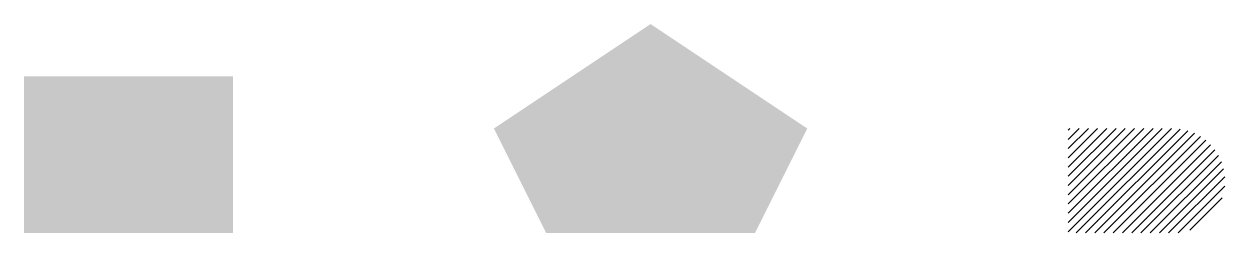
# Model space of a CAD drawing. Header units: inches. Extents: x 0 to 23, y 0 to 4.
import ezdxf

# ---------------------------------------------------------------- set-up
doc = ezdxf.new("R2010")
doc.units = ezdxf.units.IN
doc.layers.add('FILL', color=1, linetype='Continuous')
doc.layers.add('PATTERN', color=5, linetype='Continuous')

msp = doc.modelspace()

# ---------------------------------------------------------------- hatches: boundary and pattern name
at = {"layer": 'FILL'}
h = msp.add_hatch(color=256, dxfattribs=at)
h.dxf.hatch_style = 1
h.paths.add_polyline_path([(10, 0), (14, 0), (15, 2), (12, 4), (9, 2)])
h.paths.add_polyline_path([(11, 1), (13, 1), (13, 2), (11, 2)], flags=0)
h = msp.add_hatch(color=256, dxfattribs=at)
h.dxf.hatch_style = 1
h.paths.add_polyline_path([(0, 0), (4, 0), (4, 3), (0, 3)])
at = {"layer": 'PATTERN'}
h = msp.add_hatch(dxfattribs=at)
h.set_pattern_fill('ANSI31', color=256)
h.set_pattern_definition([(45, (0, 0), (-0.08838835, 0.08838835), [])])
edge = h.paths.add_edge_path()
edge.add_line((20, 0), (22, 0))
edge.add_arc((22, 1), 1, 270, 90)
edge.add_line((22, 2), (20, 2))
edge.add_line((20, 2), (20, 0))

doc.saveas('drawing.dxf')
